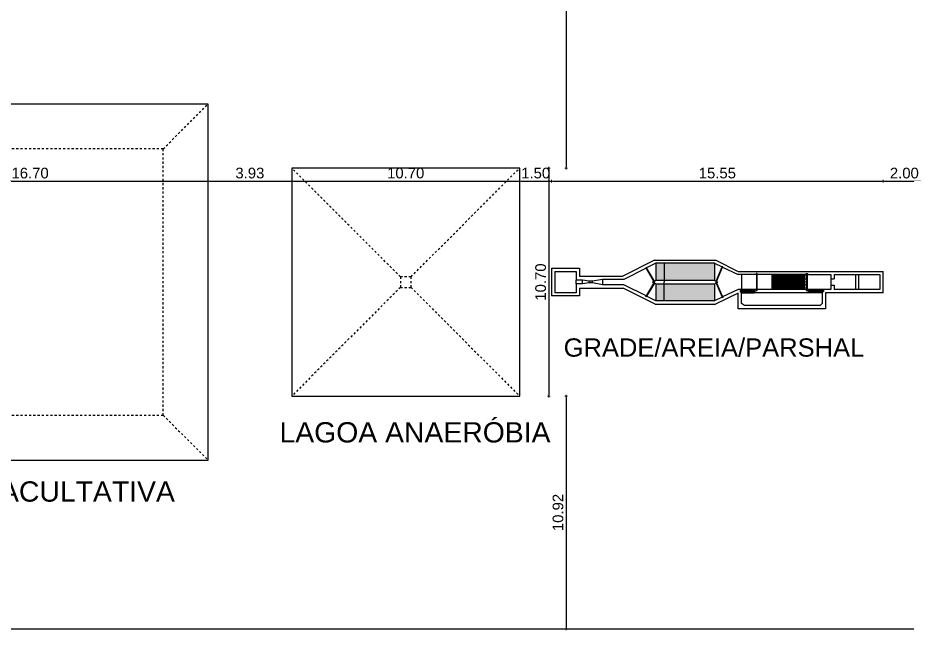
# Model space of a CAD drawing. Header units: millimetres. Extents: x 2767 to 2978, y 1319 to 1481.
# Drawn here: x 2911.36 to 2953.11, y 1361.84 to 1390.58 of the extents above; entities that cross this region are included whole.
import ezdxf

# ---------------------------------------------------------------- set-up
doc = ezdxf.new("R2010")
doc.units = ezdxf.units.MM
doc.header["$LTSCALE"] = 0.03
doc.linetypes.add('Dashed', pattern=[0.75, 0.5, -0.25])
doc.layers.add('A-COTAS', color=12, linetype='Continuous', lineweight=9)
doc.layers.add('A-PAREDE', color=5, linetype='Continuous', lineweight=30)
for name, color, linetype in [('A_PROJEÇÃO', 7, 'Dashed'), ('G_HACHURA', 9, 'Continuous'), ('IND_DIAMETRO', 7, 'Continuous'), ('LISTAGEM_TEXTO', 7, 'Continuous'), ('P1', 8, 'Continuous'), ('P2', 7, 'Continuous')]:
    doc.layers.add(name, color=color, linetype=linetype)
doc.styles.add('Arial', font='arial.ttf')
doc.styles.add('Century Gothic', font='arial.ttf')
doc.dimstyles.new('COTA_250', dxfattribs={"dimscale": 250, "dimtxt": 0.002, "dimasz": 0.00025, "dimexe": 0.00075, "dimexo": 0.00075, "dimgap": 0.0005, "dimtad": 1, "dimzin": 4, "dimdsep": 46, "dimtxsty": 'Century Gothic', "dimblk": 'PU-Tick', "dimcen": 0.001, "dimdle": 0.00075, "dimse1": 1, "dimse2": 1, "dimclrd": 256, "dimclre": 256, "dimclrt": 256, "dimadec": 0, "dimazin": 0, "dimtfac": 1, "dimtix": 1, "dimtmove": 0, "dimatfit": 3, "dimldrblk": 'DOT', "dimfxl": 1, "dimarcsym": 0})

# ---------------------------------------------------------------- blocks, each defined once
blk = doc.blocks.new('PU-Tick')
for p, q in [((1, 0), (-1, 0)), ((-9e-16, -1), (9e-16, 1))]:
    blk.add_line(p, q)
at = {"color": 0, "linetype": 'ByBlock', "const_width": 0.15}
blk.add_lwpolyline([(-0.5, -0.5), (0.5, 0.5)], dxfattribs=at)
blk = doc.blocks.new('*D317')
at = {"layer": 'A-COTAS', "lineweight": -2, "transparency": 16777216}
blk.add_line((6.019919575192034, -18.99699189229568), (22.59491957467981, -18.99699189229568), dxfattribs=at)
at = {"layer": 'Defpoints', "color": 0, "transparency": 16777216}
for p in [(22.65741957467981, -18.99699189229568), (5.957419575192034, -22.09346387623509), (22.65741957467981, -22.0934638929989)]:
    blk.add_point(p, dxfattribs=at)
at = {"layer": 'A-COTAS', "lineweight": -2, "transparency": 16777216, "xscale": 0.0625, "yscale": 0.0625, "zscale": 0.0625, "rotation": 180}
blk.add_blockref('PU-Tick', (5.957419575192034, -18.99699189229568), dxfattribs=at)
at = {"layer": 'A-COTAS', "lineweight": -2, "transparency": 16777216, "xscale": 0.0625, "yscale": 0.0625, "zscale": 0.0625}
blk.add_blockref('PU-Tick', (22.65741957467981, -18.99699189229568), dxfattribs=at)
at = {"layer": 'A-COTAS', "transparency": 16777216, "insert": (14.30741957493592, -18.61670539843483), "char_height": 0.5, "attachment_point": 5, "style": 'Century Gothic'}
blk.add_mtext('16.70', dxfattribs=at)
blk = doc.blocks.new('_Dot')
at = {"layer": 'G_HACHURA', "color": 0, "lineweight": -2}
blk.add_line((-0.5, 0), (-1, 0), dxfattribs=at)
at = {"layer": 'G_HACHURA', "color": 0, "const_width": 0.5}
blk.add_lwpolyline([(-0.25, 0, 1), (0.25, 0, 1)], format="xyb", close=True, dxfattribs=at)
blk = doc.blocks.new('*D318')
at = {"layer": 'A-COTAS', "lineweight": -2, "transparency": 16777216}
blk.add_line((22.71991957467981, -18.99699189229568), (26.52429635974113, -18.99699189229568), dxfattribs=at)
at = {"layer": 'Defpoints', "color": 0, "transparency": 16777216}
for p in [(26.58679635974113, -18.99699189229568), (22.65741957467981, -22.0934638929989), (26.58679635974113, -25.09346389858683)]:
    blk.add_point(p, dxfattribs=at)
at = {"layer": 'A-COTAS', "lineweight": -2, "transparency": 16777216, "xscale": 0.0625, "yscale": 0.0625, "zscale": 0.0625, "rotation": 180}
blk.add_blockref('PU-Tick', (22.65741957467981, -18.99699189229568), dxfattribs=at)
at = {"layer": 'A-COTAS', "lineweight": -2, "transparency": 16777216, "xscale": 0.0625, "yscale": 0.0625, "zscale": 0.0625}
blk.add_blockref('PU-Tick', (26.58679635974113, -18.99699189229568), dxfattribs=at)
at = {"layer": 'A-COTAS', "transparency": 16777216, "insert": (24.62210796721047, -18.61653486637481), "char_height": 0.5, "attachment_point": 5, "style": 'Century Gothic'}
blk.add_mtext('3.93', dxfattribs=at)
blk = doc.blocks.new('*D319')
at = {"layer": 'A-COTAS', "lineweight": -2, "transparency": 16777216}
blk.add_line((26.64929635974113, -18.99699189229568), (37.2242963607423, -18.99699189229568), dxfattribs=at)
at = {"layer": 'Defpoints', "color": 0, "transparency": 16777216}
for p in [(37.2867963607423, -18.99699189229568), (26.58679635974113, -25.09346389858683), (37.2867963607423, -25.0934639097627)]:
    blk.add_point(p, dxfattribs=at)
at = {"layer": 'A-COTAS', "lineweight": -2, "transparency": 16777216, "xscale": 0.0625, "yscale": 0.0625, "zscale": 0.0625, "rotation": 180}
blk.add_blockref('PU-Tick', (26.58679635974113, -18.99699189229568), dxfattribs=at)
at = {"layer": 'A-COTAS', "lineweight": -2, "transparency": 16777216, "xscale": 0.0625, "yscale": 0.0625, "zscale": 0.0625}
blk.add_blockref('PU-Tick', (37.2867963607423, -18.99699189229568), dxfattribs=at)
at = {"layer": 'A-COTAS', "transparency": 16777216, "insert": (31.93679636024171, -18.61670539843483), "char_height": 0.5, "attachment_point": 5, "style": 'Century Gothic'}
blk.add_mtext('10.70', dxfattribs=at)
blk = doc.blocks.new('*D320')
at = {"layer": 'A-COTAS', "lineweight": -2, "transparency": 16777216}
blk.add_line((37.3492963607423, -18.99699189229568), (38.72429636190645, -18.99699189229568), dxfattribs=at)
at = {"layer": 'Defpoints', "color": 0, "transparency": 16777216}
for p in [(38.78679636190645, -18.99699189229568), (37.2867963607423, -25.0934639097627), (38.78679636190645, -29.79346407479306)]:
    blk.add_point(p, dxfattribs=at)
at = {"layer": 'A-COTAS', "lineweight": -2, "transparency": 16777216, "xscale": 0.0625, "yscale": 0.0625, "zscale": 0.0625, "rotation": 180}
blk.add_blockref('PU-Tick', (37.2867963607423, -18.99699189229568), dxfattribs=at)
at = {"layer": 'A-COTAS', "lineweight": -2, "transparency": 16777216, "xscale": 0.0625, "yscale": 0.0625, "zscale": 0.0625}
blk.add_blockref('PU-Tick', (38.78679636190645, -18.99699189229568), dxfattribs=at)
at = {"layer": 'A-COTAS', "transparency": 16777216, "insert": (38.03679636132438, -18.61670539843483), "char_height": 0.5, "attachment_point": 5, "style": 'Century Gothic'}
blk.add_mtext('1.50', dxfattribs=at)
blk = doc.blocks.new('*D321')
at = {"layer": 'A-COTAS', "lineweight": -2, "transparency": 16777216}
blk.add_line((38.84929636190645, -18.99699189229568), (54.27660095016472, -18.99699189229568), dxfattribs=at)
at = {"layer": 'Defpoints', "color": 0, "transparency": 16777216}
for p in [(54.33910095016472, -18.99699189229568), (38.78679636190645, -29.79346407479306), (54.33910095016472, -29.94346393732985)]:
    blk.add_point(p, dxfattribs=at)
at = {"layer": 'A-COTAS', "lineweight": -2, "transparency": 16777216, "xscale": 0.0625, "yscale": 0.0625, "zscale": 0.0625, "rotation": 180}
blk.add_blockref('PU-Tick', (38.78679636190645, -18.99699189229568), dxfattribs=at)
at = {"layer": 'A-COTAS', "lineweight": -2, "transparency": 16777216, "xscale": 0.0625, "yscale": 0.0625, "zscale": 0.0625}
blk.add_blockref('PU-Tick', (54.33910095016472, -18.99699189229568), dxfattribs=at)
at = {"layer": 'A-COTAS', "transparency": 16777216, "insert": (46.56294865603559, -18.61670539843483), "char_height": 0.5, "attachment_point": 5, "style": 'Century Gothic'}
blk.add_mtext('15.55', dxfattribs=at)
blk = doc.blocks.new('*D322')
at = {"layer": 'A-COTAS', "lineweight": -2, "transparency": 16777216}
blk.add_line((54.40160095016472, -18.99699189229568), (56.27660094550811, -18.99699189229568), dxfattribs=at)
at = {"layer": 'Defpoints', "color": 0, "transparency": 16777216}
for p in [(56.33910094550811, -18.99699189229568), (54.33910095016472, -29.94346393732985), (56.33910094550811, -29.81846393174192)]:
    blk.add_point(p, dxfattribs=at)
at = {"layer": 'A-COTAS', "lineweight": -2, "transparency": 16777216, "xscale": 0.0625, "yscale": 0.0625, "zscale": 0.0625, "rotation": 180}
blk.add_blockref('PU-Tick', (54.33910095016472, -18.99699189229568), dxfattribs=at)
at = {"layer": 'A-COTAS', "lineweight": -2, "transparency": 16777216, "xscale": 0.0625, "yscale": 0.0625, "zscale": 0.0625}
blk.add_blockref('PU-Tick', (56.33910094550811, -18.99699189229568), dxfattribs=at)
at = {"layer": 'A-COTAS', "transparency": 16777216, "insert": (55.33910094783641, -18.61670539843483), "char_height": 0.5, "attachment_point": 5, "style": 'Century Gothic'}
blk.add_mtext('2.00', dxfattribs=at)
blk = doc.blocks.new('*D330')
at = {"layer": 'A-COTAS', "lineweight": -2, "transparency": 16777216}
blk.add_line((39.46613732493552, -1.755962480741347), (39.46613732493553, -18.31591829929494), dxfattribs=at)
at = {"layer": 'Defpoints', "color": 0, "transparency": 16777216}
for p in [(39.39272092189641, -1.693462480741347), (37.28679645133526, -18.37841829929494), (39.46613732493553, -18.37841829929494)]:
    blk.add_point(p, dxfattribs=at)
at = {"layer": 'A-COTAS', "lineweight": -2, "transparency": 16777216, "xscale": 0.0625, "yscale": 0.0625, "zscale": 0.0625}
for p, rotation in [((39.46613732493552, -1.693462480741347), 90), ((39.46613732493553, -18.37841829929494), 270)]:
    blk.add_blockref('PU-Tick', p, dxfattribs=dict(at, rotation=rotation))
at = {"layer": 'A-COTAS', "transparency": 16777216, "insert": (39.08585083107467, -10.03594039001815), "char_height": 0.5, "attachment_point": 5, "rotation": 90, "style": 'Century Gothic'}
blk.add_mtext('16.68', dxfattribs=at)
blk = doc.blocks.new('fr')
at = {"layer": 'LISTAGEM_TEXTO', "true_color": 0xa3a3a3}
h = blk.add_hatch(dxfattribs=at)
h.set_pattern_fill('AR-SAND', color=253, scale=0.04, angle=34.55524975493659, style=0)
h.set_pattern_definition([(72.0552497549366, (610122.291289879, 9200531.644128889), (-0.04579103117846712, 0.06204651693377036), [0, -0.0608, 0, -0.068, 0, -0.065]), (42.05524975493658, (610122.291289879, 9200531.644128889), (-0.005726844133067704, 0.1331232213262417), [0, -0.0328, 0, -0.05480000000000001, 0, -0.021]), (2.055249754936557, (610122.2507697614, 9200531.616222616), (0.102461358784448, 0.07084016129318613), [0, -0.02, 0, -0.07200000000000001, 0, -0.094]), (352.0552497549366, (610122.2507697614, 9200531.616222616), (0.07911865819357869, 0.09711650952154152), [0, -0.009999999999999998, 0, -0.04719999999999999, 0, -0.054])])
h.paths.add_polyline_path([(611762.2567376662, 9202072.552651599), (611763.8473545304, 9202073.648112107), (611764.302569503, 9202072.981286576), (611762.711952636, 9202071.885826074)])
h.paths.add_polyline_path([(611764.0165951401, 9202073.764668398), (611764.1704987315, 9202073.87066206), (611764.6282713832, 9202073.205598006), (611764.4745428413, 9202073.099724904)])
h.paths.add_polyline_path([(611763.8473545304, 9202073.648112107), (611764.0165951401, 9202073.764668398), (611764.4745428413, 9202073.099724904), (611764.302569503, 9202072.981286576)])
h.paths.add_polyline_path([(611761.904410515, 9202072.3100033), (611762.2567376662, 9202072.552651599), (611762.711952636, 9202071.885826074), (611762.3623582134, 9202071.645059807)])
h.paths.add_polyline_path([(611762.5466984343, 9202071.377396427), (611762.8951928364, 9202071.617405105), (611763.2520164559, 9202071.094708987), (611762.905666166, 9202070.85617259)])
h.paths.add_polyline_path([(611762.4474383146, 9202071.521522865), (611762.796525035, 9202071.761939473), (611762.8951928364, 9202071.617405105), (611762.5466984343, 9202071.377396427)])
h.paths.add_polyline_path([(611762.8951928364, 9202071.617405105), (611764.4858097015, 9202072.71286561), (611764.8426239984, 9202072.190183148), (611763.2520164559, 9202071.094708987)])
h.paths.add_polyline_path([(611762.796525035, 9202071.761939473), (611764.387141902, 9202072.857399974), (611764.4858097015, 9202072.71286561), (611762.8951928364, 9202071.617405105)])
h.paths.add_polyline_path([(611764.4858097015, 9202072.71286561), (611764.6588830603, 9202072.832061522), (611765.0178383375, 9202072.310855769), (611764.8426239984, 9202072.190183148)])
h.paths.add_polyline_path([(611764.387141902, 9202072.857399974), (611764.5596229425, 9202072.976187957), (611764.6588830603, 9202072.832061522), (611764.4858097015, 9202072.71286561)])
h.paths.add_polyline_path([(611764.6588830603, 9202072.832061522), (611764.8122548582, 9202072.937688936), (611765.1699822899, 9202072.415639484), (611765.0178383375, 9202072.310855769)])
h.paths.add_polyline_path([(611764.5596229425, 9202072.976187957), (611764.713334024, 9202073.082049035), (611764.8122548582, 9202072.937688936), (611764.6588830603, 9202072.832061522)])
at = {"layer": 'LISTAGEM_TEXTO'}
for p, q in [((611767.2596106762, 9202075.715977503), (611768.3302641893, 9202076.453338373)), ((611769.0676250597, 9202075.38268486), (611768.3302641893, 9202076.453338373)), ((611767.4682277208, 9202075.677520659), (611768.291807347, 9202076.24472133)), ((611768.8590080161, 9202075.421141706), (611768.2918073488, 9202076.244721327)), ((611767.4697585199, 9202075.41084126), (611767.2596106762, 9202075.715977503)), ((611767.7013471937, 9202075.339029435), (611767.4682277208, 9202075.677520659)), ((611767.4697585199, 9202075.41084126), (611765.7716797926, 9202074.241371585)), ((611767.2303561615, 9202074.952732326), (611767.4526207121, 9202075.167731091)), ((611767.4526207121, 9202075.167731091), (611767.7013471937, 9202075.339029435)), ((611768.0354283908, 9202074.853941035), (611767.8023089133, 9202075.192432264)), ((611769.0676250597, 9202075.38268486), (611767.9969715476, 9202074.645323988)), ((611768.8590080161, 9202075.421141706), (611768.0354283908, 9202074.853941035)), ((611765.8324436191, 9202074.09830736), (611766.6560240071, 9202074.665506933)), ((611767.7868236955, 9202074.950460248), (611766.1128198691, 9202073.797571)), ((611766.6560240071, 9202074.665506933), (611767.1051720567, 9202074.866517827)), ((611766.8003303567, 9202074.455973031), (611766.6560240071, 9202074.665506933)), ((611767.1051720567, 9202074.866517827), (611767.2303561615, 9202074.952732326)), ((611767.9969715476, 9202074.645323988), (611767.7868236955, 9202074.950460248)), ((611764.1137880646, 9202074.013737079), (611765.7716797926, 9202074.241371585)), ((611764.1137880683, 9202074.013737071), (611761.7824204611, 9202072.408120293)), ((611761.904410515, 9202072.3100033), (611764.1687414814, 9202073.869448643)), ((611764.1684731841, 9202073.869838215), (611764.6532100448, 9202073.936394334)), ((611764.6266876915, 9202073.204507314), (611764.1687399894, 9202073.869450811)), ((611764.6508846758, 9202073.968715798), (611764.6532100402, 9202073.93639433)), ((611764.6806460228, 9202073.97294645), (611764.6829791199, 9202073.940481741)), ((611764.6829791199, 9202073.940481741), (611765.8324436191, 9202074.09830736)), ((611765.3102412783, 9202072.330075761), (611766.1128198691, 9202073.797571)), ((611765.4194381367, 9202072.871137729), (611765.976750725, 9202073.888772357)), ((611765.1699822899, 9202072.415639484), (611764.7117677927, 9202073.08097037)), ((611765.1699822899, 9202072.415639484), (611765.4050047332, 9202072.844782807)), ((611765.4343725517, 9202072.83108553), (611765.407118747, 9202072.843796823)), ((611765.4489370268, 9202072.85738215), (611765.4204475228, 9202072.870667044)), ((611762.905666166, 9202070.85617259), (611765.1699822899, 9202072.415639484)), ((611765.3102412783, 9202072.330075761), (611762.9375633188, 9202070.696008462)), ((611757.4050476709, 9202069.657650247), (611760.7817241373, 9202071.983172994)), ((611761.6956486916, 9202071.94269357), (611761.6732575223, 9202071.95698724)), ((611761.709566975, 9202071.969309568), (611761.6871764669, 9202071.983602079)), ((611758.4481328949, 9202069.465366028), (611760.5894399201, 9202070.940087773)), ((611761.1686677961, 9202071.15687123), (611761.2977004005, 9202071.2457362)), ((611761.5657082573, 9202070.580365505), (611761.1686677961, 9202071.15687123)), ((611762.905666166, 9202070.85617259), (611762.5147343995, 9202070.795817688)), ((611761.7798033981, 9202070.545681456), (611756.1739838561, 9202066.684944091)), ((611758.6567499395, 9202069.426909184), (611760.5509830769, 9202070.731470726)), ((611760.5921620596, 9202070.759830758), (611760.6745200213, 9202070.816550829)), ((611760.989202519, 9202070.183325035), (611761.6947233062, 9202070.669218387)), ((611762.4851413872, 9202070.791248903), (611761.6947233062, 9202070.669218387)), ((611762.9375633188, 9202070.696008462), (611761.7798033981, 9202070.545681456)), ((611762.4851413872, 9202070.791248903), (611762.491097372, 9202070.761813004)), ((611762.5206888914, 9202070.766381558), (611762.491097372, 9202070.761813004)), ((611762.5147343995, 9202070.795817688), (611762.5206888914, 9202070.766381558)), ((611759.053790398, 9202068.850403462), (611760.9480235372, 9202070.154965004)), ((611755.6067831945, 9202067.508523706), (611757.8304481767, 9202069.039965525)), ((611757.8230735017, 9202068.609912492), (611757.7096333671, 9202068.77462842)), ((611759.0409714514, 9202068.780864445), (611759.0126114162, 9202068.82204343)), ((611759.0821504323, 9202068.80922448), (611759.0409714514, 9202068.780864445)), ((611759.053790398, 9202068.850403462), (611759.0821504323, 9202068.80922448)), ((611758.1066738283, 9202068.198122691), (611757.9932336947, 9202068.362838617))]:
    blk.add_line(p, q, dxfattribs=at)
at = {"layer": 'LISTAGEM_TEXTO', "color": 253, "true_color": 0xa3a3a3}
for p, q in [((611758.7157676397, 9202069.429367255), (611760.0141159417, 9202070.32354191)), ((611758.7253056774, 9202069.415517954), (611760.0236539794, 9202070.309692608)), ((611758.7544403737, 9202069.373214157), (611760.0527886758, 9202070.267388811)), ((611758.7639784114, 9202069.359364856), (611760.0623267144, 9202070.253539506)), ((611758.7931131087, 9202069.317061057), (611760.0914614098, 9202070.211235711)), ((611758.8026511455, 9202069.303211756), (611760.1009994475, 9202070.19738641)), ((611758.8317858437, 9202069.260907955), (611760.1301341448, 9202070.15508261)), ((611758.8413238814, 9202069.247058654), (611760.1396721825, 9202070.141233308)), ((611758.8704585778, 9202069.204754855), (611760.1688068798, 9202070.09892951)), ((611758.8799966155, 9202069.190905552), (611760.1783449175, 9202070.085080206)), ((611758.9140725648, 9202069.14142702), (611760.2124208668, 9202070.035601672)), ((611758.9236106025, 9202069.127577718), (611760.2219589045, 9202070.02175237)), ((611759.8800961105, 9202070.231242225), (611759.8622573894, 9202070.257144183)), ((611759.8923042547, 9202070.239649996), (611759.8744655335, 9202070.265551953)), ((611759.9046766441, 9202070.248170882), (611759.8868379211, 9202070.27407284)), ((611759.9187688436, 9202070.175089128), (611759.8896341473, 9202070.217392925)), ((611759.9309769878, 9202070.183496896), (611759.9018422915, 9202070.225800693)), ((611759.9235300878, 9202070.261155281), (611759.9056913666, 9202070.28705724)), ((611759.9433493782, 9202070.192017782), (611759.9142146818, 9202070.23432158)), ((611759.9428705508, 9202070.27447509), (611759.9250318296, 9202070.300377049)), ((611759.9574415786, 9202070.118936025), (611759.9283068813, 9202070.161239825)), ((611759.9622028228, 9202070.20500218), (611759.9330681255, 9202070.247305978)), ((611759.9696497219, 9202070.127343796), (611759.9405150255, 9202070.169647595)), ((611759.9815432848, 9202070.21832199), (611759.9524085894, 9202070.260625787)), ((611759.9820221141, 9202070.13586468), (611759.952887415, 9202070.178168483)), ((611759.9961143127, 9202070.062782926), (611759.9669796173, 9202070.105086721)), ((611760.0008755559, 9202070.148849081), (611759.9717408624, 9202070.191152874)), ((611759.9945634101, 9202070.310076049), (611759.9767246861, 9202070.335978009)), ((611760.0083224569, 9202070.071190696), (611759.9791877596, 9202070.113494495)), ((611760.0202160198, 9202070.16216889), (611759.9910813235, 9202070.204472689)), ((611760.0206948472, 9202070.079711583), (611759.9915601518, 9202070.12201538)), ((611760.033236145, 9202070.253922947), (611760.0041014468, 9202070.296226747)), ((611760.0347870458, 9202070.006629828), (611760.0056523504, 9202070.048933625)), ((611760.03954829, 9202070.092695981), (611760.0104135936, 9202070.134999778)), ((611760.0236539794, 9202070.309692608), (611760.0141159417, 9202070.32354191)), ((611760.0469951918, 9202070.015037594), (611760.0178604946, 9202070.057341393)), ((611760.0588887539, 9202070.10601579), (611760.0297540575, 9202070.148319587)), ((611760.0593675803, 9202070.023558484), (611760.0302328859, 9202070.06586228)), ((611760.0719088782, 9202070.19776985), (611760.0427741827, 9202070.240073645)), ((611760.078221025, 9202070.036542881), (611760.0490863277, 9202070.078846678)), ((611760.0623267144, 9202070.253539506), (611760.0527886758, 9202070.267388811)), ((611760.0906091789, 9202069.951709758), (611760.0565332295, 9202070.001188293)), ((611760.0975614879, 9202070.04986269), (611760.0684267916, 9202070.092166489)), ((611760.1029815692, 9202069.960230645), (611760.068905618, 9202070.009709183)), ((611760.1105816122, 9202070.14161675), (611760.0814469159, 9202070.183920547)), ((611760.1218350148, 9202069.97321504), (611760.0877590626, 9202070.022693578)), ((611760.1009994475, 9202070.19738641), (611760.0914614098, 9202070.211235711)), ((611760.1411754778, 9202069.98653485), (611760.1070995256, 9202070.036013387)), ((611760.1492543481, 9202070.085463647), (611760.1201196499, 9202070.127767447)), ((611760.1396721825, 9202070.141233308), (611760.1301341448, 9202070.15508261)), ((611760.1928683352, 9202070.02213581), (611760.1587923868, 9202070.071614344)), ((611760.1783449175, 9202070.085080206), (611760.1688068798, 9202070.09892951)), ((611760.2315410702, 9202069.96598271), (611760.2024063729, 9202070.00828651)), ((611760.2219589045, 9202070.02175237), (611760.2124208668, 9202070.035601672)), ((611758.9527452989, 9202069.085273918), (611760.2510936018, 9202069.979448572)), ((611758.9622833366, 9202069.071424617), (611760.2606316386, 9202069.96559927)), ((611758.9914180348, 9202069.029120816), (611760.2897663359, 9202069.923295472)), ((611759.0009560715, 9202069.015271515), (611760.2993043736, 9202069.909446169)), ((611759.0300907688, 9202068.972967718), (611760.3284390699, 9202069.867142372)), ((611759.0396288065, 9202068.959118415), (611760.3379771076, 9202069.853293069)), ((611759.0687635029, 9202068.916814618), (611760.367111803, 9202069.810989274)), ((611759.0783015406, 9202068.902965315), (611760.3766498407, 9202069.797139972)), ((611760.0784010366, 9202069.943301987), (611760.0443250835, 9202069.992780525)), ((611760.1170737687, 9202069.887148889), (611760.0879390743, 9202069.929452684)), ((611760.1292819129, 9202069.895556659), (611760.1001472166, 9202069.937860455)), ((611760.1416543033, 9202069.904077545), (611760.112519607, 9202069.946381342)), ((611760.1557465047, 9202069.830995787), (611760.1266118065, 9202069.873299588)), ((611760.1605077479, 9202069.917061942), (611760.1313730506, 9202069.95936574)), ((611760.1679546479, 9202069.839403559), (611760.1388199506, 9202069.881707355)), ((611760.1798482109, 9202069.930381753), (611760.1507135155, 9202069.97268555)), ((611760.1803270383, 9202069.847924445), (611760.151192341, 9202069.890228242)), ((611760.1944192369, 9202069.77484269), (611760.1652845433, 9202069.817146484)), ((611760.199180481, 9202069.860908844), (611760.1700457856, 9202069.903212639)), ((611760.2066273829, 9202069.783250457), (611760.1774926856, 9202069.825554255)), ((611760.2185209431, 9202069.874228654), (611760.1893862486, 9202069.91653245)), ((611760.2189997723, 9202069.791771345), (611760.189865076, 9202069.834075142)), ((611760.2330919718, 9202069.718689589), (611760.2039572755, 9202069.760993386)), ((611760.2378532151, 9202069.804755744), (611760.2087185197, 9202069.84705954)), ((611760.245300117, 9202069.727097357), (611760.2161654197, 9202069.769401155)), ((611760.257193679, 9202069.818075553), (611760.2280589808, 9202069.860379353)), ((611760.2576725055, 9202069.735618245), (611760.22853781, 9202069.777922042)), ((611760.2702138033, 9202069.909829611), (611760.2410791079, 9202069.952133406)), ((611760.2592978505, 9202069.680638457), (611760.2426300086, 9202069.704840288)), ((611760.276525951, 9202069.74860264), (611760.2473912528, 9202069.79090644)), ((611760.2606316386, 9202069.96559927), (611760.2510936018, 9202069.979448572)), ((611760.2715059929, 9202069.68904623), (611760.2548381547, 9202069.713248055)), ((611760.295866414, 9202069.76192245), (611760.2667317167, 9202069.80422625)), ((611760.2838783832, 9202069.697567116), (611760.2672105441, 9202069.721768942)), ((611760.3088865392, 9202069.85367651), (611760.279751841, 9202069.89598031)), ((611760.3027318269, 9202069.710551513), (611760.2860639887, 9202069.734753339)), ((611760.2993043736, 9202069.909446169), (611760.2897663359, 9202069.923295472)), ((611760.3220722899, 9202069.723871324), (611760.3054044517, 9202069.74807315)), ((611760.3475592732, 9202069.79752341), (611760.318424576, 9202069.839827208)), ((611760.3379771076, 9202069.853293069), (611760.3284390699, 9202069.867142372)), ((611760.3737651501, 9202069.75947228), (611760.357097311, 9202069.783674106)), ((611760.3766498407, 9202069.797139972), (611760.367111803, 9202069.810989274)), ((611758.7253056774, 9202069.415517954), (611758.7157676397, 9202069.429367255)), ((611758.7639784114, 9202069.359364856), (611758.7544403737, 9202069.373214157)), ((611758.8026511455, 9202069.303211756), (611758.7931131087, 9202069.317061057)), ((611758.8413238814, 9202069.247058654), (611758.8317858437, 9202069.260907955)), ((611758.8799966155, 9202069.190905552), (611758.8704585778, 9202069.204754855)), ((611758.9236106025, 9202069.127577718), (611758.9140725648, 9202069.14142702)), ((611758.9622833366, 9202069.071424617), (611758.9527452989, 9202069.085273918)), ((611759.0009560715, 9202069.015271515), (611758.9914180348, 9202069.029120816)), ((611759.0396288065, 9202068.959118415), (611759.0300907688, 9202068.972967718)), ((611759.0783015406, 9202068.902965315), (611759.0687635029, 9202068.916814618))]:
    blk.add_line(p, q, dxfattribs=at)
at = {"layer": 'LISTAGEM_TEXTO'}
for points in [[(611765.976750725, 9202073.888772357), (611766.8003303567, 9202074.455973031), (611767.1482793102, 9202074.803925771), (611767.2734634131, 9202074.890140273), (611767.5535824317, 9202075.021133918), (611767.8023089133, 9202075.192432264)], [(611767.4526207121, 9202075.167731091), (611767.5535824317, 9202075.021133918)], [(611767.7013471937, 9202075.339029435), (611767.8023089133, 9202075.192432264)], [(611767.1051720567, 9202074.866517827), (611767.1482793083, 9202074.803925775)], [(611767.2303561615, 9202074.952732326), (611767.2734634131, 9202074.890140273)], [(611764.6806460228, 9202073.97294645), (611764.6508846758, 9202073.968715798)], [(611764.7046904955, 9202073.220840257), (611764.6532100402, 9202073.93639433)], [(611764.7343945075, 9202073.225044165), (611764.6829791199, 9202073.940481741)], [(611763.8473545304, 9202073.648112107), (611764.8426353522, 9202072.190166514)], [(611764.6266876915, 9202073.204507314), (611764.7046904992, 9202073.22084025), (611764.7088606097, 9202073.191131495), (611764.7385693658, 9202073.195301604), (611764.7343945112, 9202073.225044157)], [(611764.7117677927, 9202073.08097037), (611764.7548403582, 9202073.14802228), (611764.7285712864, 9202073.162511446), (611764.743060451, 9202073.188780515), (611764.769359407, 9202073.174274867)], [(611764.7338264342, 9202073.224964406), (611764.8025833834, 9202073.234581113)], [(611764.7548403628, 9202073.148022272), (611765.407118747, 9202072.843796823)], [(611764.7690823469, 9202073.173772555), (611764.8025833871, 9202073.234581105)], [(611764.7693594117, 9202073.174274862), (611765.4204475228, 9202072.870667044)], [(611765.4489370268, 9202072.85738215), (611765.4343725517, 9202072.83108553)], [(611761.1979899993, 9202071.378751842), (611761.7768476233, 9202072.404282268)], [(611761.709566975, 9202071.969309568), (611761.904410515, 9202072.3100033)], [(611757.9823451508, 9202069.083866648), (611757.6703847842, 9202069.53683544), (611757.6960226772, 9202069.675913472), (611760.6197303506, 9202071.68947585), (611760.799987359, 9202071.69219799), (611761.1119477293, 9202071.239229193)], [(611760.7817241373, 9202071.983172994), (611761.1979899993, 9202071.378751842)], [(611761.2977004005, 9202071.2457362), (611761.6956486916, 9202071.94269357)], [(611761.6732575223, 9202071.95698724), (611761.6871764669, 9202071.983602079)], [(611762.3063494908, 9202071.552845478), (611761.6956486916, 9202071.94269357)], [(611762.3208685396, 9202071.579098066), (611761.709566975, 9202071.969309568)], [(611761.0835876958, 9202071.280408174), (611760.5894399201, 9202070.940087773)], [(611761.1403077627, 9202071.198050212), (611761.1814867435, 9202071.226410247), (611761.1531267101, 9202071.267589226), (611761.1119477293, 9202071.239229193)], [(611762.3066265592, 9202071.553347778), (611762.2731255144, 9202071.492539233)], [(611762.3418824719, 9202071.502155926), (611762.2731255181, 9202071.492539227)], [(611762.3623582134, 9202071.645059807), (611762.3208685396, 9202071.579098066), (611762.3471376104, 9202071.564608902), (611762.3326484459, 9202071.538339831), (611762.3063494908, 9202071.552845478)], [(611762.4474383146, 9202071.521522865), (611762.3710183986, 9202071.506280094), (611762.3668482872, 9202071.535988852), (611762.337139531, 9202071.53181874), (611762.3413143866, 9202071.502076186)], [(611762.3413143912, 9202071.50207618), (611762.4851413872, 9202070.791248903)], [(611762.3710184032, 9202071.506280089), (611762.5147343995, 9202070.795817688)], [(611760.6177999545, 9202070.89890879), (611760.5766209727, 9202070.870548757), (611760.6049810052, 9202070.829369778), (611760.6461599888, 9202070.85772981)], [(611760.5894399201, 9202070.940087773), (611760.6177999545, 9202070.89890879)], [(611760.6461599888, 9202070.85772981), (611760.6745200213, 9202070.816550829)], [(611760.6745200213, 9202070.816550829), (611761.1686677961, 9202071.15687123)], [(611761.1686677961, 9202071.15687123), (611761.1403077627, 9202071.198050212)], [(611760.5921620596, 9202070.759830758), (611760.5638020243, 9202070.801009744), (611760.5226230435, 9202070.77264971), (611760.5509830769, 9202070.731470726)], [(611760.9480235372, 9202070.154965004), (611760.9763835706, 9202070.113786023), (611761.0175625533, 9202070.142146055), (611760.989202519, 9202070.183325035)], [(611757.8304481748, 9202069.039965527), (611757.4050476709, 9202069.657650247)], [(611757.9539851192, 9202069.125045627), (611758.4481328949, 9202069.465366028)], [(611758.5332129942, 9202069.341829086), (611758.0390652185, 9202069.001508685)], [(611758.0390652185, 9202069.001508685), (611758.5332129942, 9202069.341829086)], [(611758.4481328949, 9202069.465366028), (611758.4764929265, 9202069.42418705)], [(611758.4764929265, 9202069.42418705), (611758.5176719083, 9202069.452547083), (611758.5460319435, 9202069.4113681), (611758.5048529599, 9202069.38300807)], [(611758.5048529599, 9202069.38300807), (611758.5332129942, 9202069.341829086)], [(611758.5332129942, 9202069.341829086), (611758.6155709568, 9202069.398549153)], [(611758.6567499395, 9202069.426909184), (611758.6283899043, 9202069.468088169), (611758.5872109234, 9202069.439728133), (611758.6155709568, 9202069.398549153)], [(611758.6155709568, 9202069.398549153), (611759.0126114162, 9202068.82204343)], [(611757.7096333746, 9202068.774628408), (611758.0390652241, 9202069.001508676)], [(611758.010705186, 9202069.042687664), (611757.9695262043, 9202069.01432763), (611757.9411661699, 9202069.055506613), (611757.9823451508, 9202069.083866648)], [(611758.0390652185, 9202069.001508685), (611758.010705186, 9202069.042687664)], [(611759.012611418, 9202068.822043426), (611758.106673833, 9202068.198122686)], [(611757.9831368886, 9202068.113042586), (611756.2124406984, 9202066.893561136), (611755.8154002372, 9202067.470066864), (611757.5860964311, 9202068.689548306)], [(611757.6995365582, 9202068.52483239), (611757.5860964302, 9202068.689548306)], [(611757.8230735017, 9202068.609912492), (611757.6995365582, 9202068.52483239)], [(611757.9932336947, 9202068.362838617), (611757.8230735026, 9202068.60991249)], [(611757.9932336947, 9202068.362838617), (611757.8696967512, 9202068.277758515)], [(611757.9831368867, 9202068.11304259), (611757.8696967512, 9202068.277758515)], [(611755.6067831945, 9202067.508523706), (611756.1739838609, 9202066.684944095)]]:
    blk.add_lwpolyline(points, dxfattribs=at)
at = {"layer": 'LISTAGEM_TEXTO', "flags": 128}
for points in [[(611764.6266876915, 9202073.204507314), (611762.3623582134, 9202071.645059807)], [(611762.4474383146, 9202071.521522865), (611764.7117677927, 9202073.08097037)]]:
    blk.add_lwpolyline(points, dxfattribs=at)
at = {"layer": 'LISTAGEM_TEXTO'}
for points in [[(611760.6075447956, 9202070.84327758), (611761.1675789412, 9202071.228974035), (611761.1505629206, 9202071.253681425), (611760.590528775, 9202070.86798497)], [(611761.0036547491, 9202070.144709846), (611760.5612382367, 9202070.78710194), (611760.5365308458, 9202070.77008592), (611760.978947361, 9202070.127693824)], [(611758.5321241394, 9202069.413931891), (611757.9720899947, 9202069.028235432), (611757.9550739732, 9202069.052942824), (611758.5151081197, 9202069.43863928)], [(611759.0682426291, 9202068.81178827), (611758.6258261167, 9202069.454180364), (611758.6011187276, 9202069.437164344), (611759.0435352391, 9202068.794772252)]]:
    blk.add_lwpolyline(points, close=True, dxfattribs=at)
at = {"layer": 'LISTAGEM_TEXTO', "color": 253, "true_color": 0xa3a3a3}
for points in [[(611759.5201171199, 9202070.021511607), (611759.537955841, 9202069.995609649)], [(611759.5287039028, 9202070.02742534), (611759.546542624, 9202070.001523381)], [(611759.6592592625, 9202070.117339034), (611759.6770979827, 9202070.091437075)], [(611759.6678460455, 9202070.123252764), (611759.6856847666, 9202070.097350808)], [(611759.6866360204, 9202070.077587774), (611759.7157707168, 9202070.035283977)], [(611759.6952228043, 9202070.083501507), (611759.7243574997, 9202070.04119771)], [(611759.7253087545, 9202070.021434676), (611759.7544434527, 9202069.979130875)], [(611759.7338955374, 9202070.027348408), (611759.7630302347, 9202069.98504461)], [(611759.7984014042, 9202070.21316646), (611759.8162401244, 9202070.187264506)], [(611759.8069881871, 9202070.219080195), (611759.8248269111, 9202070.193178233)], [(611759.8257781621, 9202070.173415203), (611759.8549128603, 9202070.131111402)], [(611759.8343649469, 9202070.179328933), (611759.8634996423, 9202070.137025137)], [(611759.864450898, 9202070.117262099), (611759.8935855944, 9202070.074958302)], [(611759.873037681, 9202070.123175833), (611759.9021723764, 9202070.080872037)], [(611759.9031236321, 9202070.061108999), (611759.9322583275, 9202070.018805204)], [(611759.9117104141, 9202070.067022733), (611759.9408451114, 9202070.024718937)], [(611759.9417963661, 9202070.0049559), (611759.9709310625, 9202069.962652102)], [(611759.9503831482, 9202070.010869633), (611759.9795178454, 9202069.968565837)], [(611759.9733791323, 9202070.333673917), (611759.9912178544, 9202070.307771958)], [(611759.9819659134, 9202070.33958765), (611759.9998046365, 9202070.31368569)], [(611760.0007558903, 9202070.293922659), (611760.0298905885, 9202070.251618858)], [(611760.0093426751, 9202070.299836386), (611760.0384773705, 9202070.257532591)], [(611760.0394286262, 9202070.237769555), (611760.0685633225, 9202070.195465758)], [(611760.0480154082, 9202070.24368329), (611760.0771501046, 9202070.201379491)], [(611760.0781013602, 9202070.181616455), (611760.1072360566, 9202070.139312658)], [(611760.0866881423, 9202070.18753019), (611760.1158228396, 9202070.14522639)], [(611760.1167740934, 9202070.125463357), (611760.1459087906, 9202070.083159558)], [(611760.1253608773, 9202070.131377088), (611760.1544955736, 9202070.08907329)], [(611760.1554468283, 9202070.069310255), (611760.1895227786, 9202070.01983172)], [(611760.1640336104, 9202070.07522399), (611760.1981095634, 9202070.025745451)], [(611760.1990608163, 9202070.005982418), (611760.2281955136, 9202069.96367862)], [(611760.2076476011, 9202070.011896148), (611760.2367822956, 9202069.969592351)], [(611758.9635485513, 9202069.6382019), (611758.9813872715, 9202069.612299945)], [(611758.9721353343, 9202069.644115632), (611758.9899740564, 9202069.618213672)], [(611758.9909253092, 9202069.598450642), (611759.0200600075, 9202069.556146841)], [(611758.9995120931, 9202069.604364373), (611759.0286467895, 9202069.562060576)], [(611759.102690693, 9202069.734029327), (611759.1205294142, 9202069.708127368)], [(611759.1112774769, 9202069.739943057), (611759.1291161962, 9202069.714041103)], [(611759.1300674519, 9202069.694278067), (611759.1592021482, 9202069.65197427)], [(611759.1386542339, 9202069.7001918), (611759.1677889302, 9202069.657888003)], [(611759.1687401868, 9202069.638124965), (611759.1978748832, 9202069.595821168)], [(611759.1773269679, 9202069.6440387), (611759.2064616671, 9202069.601734899)], [(611759.20741292, 9202069.581971869), (611759.2365476172, 9202069.539668068)], [(611759.2159997048, 9202069.587885596), (611759.2451344002, 9202069.5455818)], [(611759.2418328356, 9202069.829856753), (611759.2596715568, 9202069.803954795)], [(611759.2504196195, 9202069.835770484), (611759.2682583397, 9202069.809868528)], [(611759.2692095945, 9202069.790105494), (611759.2983442917, 9202069.747801695)], [(611759.2777963765, 9202069.796019226), (611759.3069310738, 9202069.75371543)], [(611759.3078823285, 9202069.733952396), (611759.3370170249, 9202069.691648597)], [(611759.3164691115, 9202069.739866126), (611759.3456038078, 9202069.69756233)], [(611759.3465550635, 9202069.677799292), (611759.3756897589, 9202069.635495497)], [(611759.3551418455, 9202069.683713026), (611759.3842765437, 9202069.641409226)], [(611759.3809749773, 9202069.92568418), (611759.3988136984, 9202069.899782222)], [(611759.3852277966, 9202069.621646196), (611759.4143624939, 9202069.579342395)], [(611759.3895617612, 9202069.93159791), (611759.4074004814, 9202069.905695954)], [(611759.3938145796, 9202069.627559926), (611759.4229492778, 9202069.585256126)], [(611759.4083517361, 9202069.88593292), (611759.4374864325, 9202069.843629124)], [(611759.4169385191, 9202069.891846653), (611759.4460732155, 9202069.849542856)], [(611759.4470244702, 9202069.829779822), (611759.4761591675, 9202069.787476022)], [(611759.4556112532, 9202069.835693553), (611759.4847459504, 9202069.793389753)], [(611759.4856972061, 9202069.773626719), (611759.5148319015, 9202069.731322922)], [(611759.4942839872, 9202069.779540453), (611759.5234186845, 9202069.737236654)], [(611759.5243699392, 9202069.71747362), (611759.5535046346, 9202069.675169826)], [(611759.5329567222, 9202069.723387353), (611759.5620914185, 9202069.681083554)], [(611759.5474938788, 9202069.981760347), (611759.5766285751, 9202069.93945655)], [(611759.5560806626, 9202069.987674078), (611759.5852153581, 9202069.945370283)], [(611759.5630426724, 9202069.661320522), (611759.5971186254, 9202069.611841984)], [(611759.5716294562, 9202069.667234253), (611759.6057054084, 9202069.617755715)], [(611759.5861666128, 9202069.92560725), (611759.615301311, 9202069.883303449)], [(611759.5947533958, 9202069.93152098), (611759.6238880921, 9202069.889217183)], [(611759.6066566631, 9202069.597992681), (611759.6357913585, 9202069.555688884)], [(611759.6152434461, 9202069.603906412), (611759.6443781406, 9202069.561602617)], [(611759.6248393478, 9202069.869454145), (611759.6539740432, 9202069.82715035)], [(611759.6334261298, 9202069.87536788), (611759.662560828, 9202069.83306408)], [(611759.6635120809, 9202069.81330105), (611759.6926467782, 9202069.770997249)], [(611759.6720988648, 9202069.81921478), (611759.7012335612, 9202069.776910981)], [(611759.7021848159, 9202069.757147947), (611759.7362607652, 9202069.707669413)], [(611759.7107715989, 9202069.76306168), (611759.7448475491, 9202069.713583143)], [(611759.7457988029, 9202069.693820111), (611759.7749335011, 9202069.65151631)], [(611759.7543855868, 9202069.699733842), (611759.7835202832, 9202069.657430043)], [(611759.7639814904, 9202069.965281572), (611759.7931161849, 9202069.922977777)], [(611759.7725682724, 9202069.971195307), (611759.8017029688, 9202069.92889151)], [(611759.7844715379, 9202069.63766701), (611759.8136062361, 9202069.595363209)], [(611759.7930583218, 9202069.643580738), (611759.8221930182, 9202069.601276942)], [(611759.8026542235, 9202069.909128474), (611759.8317889199, 9202069.866824675)], [(611759.8112410065, 9202069.915042207), (611759.8403757028, 9202069.87273841)], [(611759.8231442748, 9202069.581513908), (611759.8522789683, 9202069.539210113)], [(611759.8317310549, 9202069.587427642), (611759.8608657522, 9202069.545123843)], [(611759.8413269576, 9202069.852975374), (611759.8754029078, 9202069.803496838)], [(611759.8499137405, 9202069.858889107), (611759.8839896927, 9202069.809410568)], [(611759.8849409455, 9202069.789647536), (611759.9140756419, 9202069.747343738)], [(611759.8935277313, 9202069.795561267), (611759.9226624258, 9202069.753257472)], [(611759.9236136796, 9202069.733494436), (611759.9527483769, 9202069.691190638)], [(611759.9322004635, 9202069.739408169), (611759.9613351598, 9202069.69710437)], [(611759.9622864146, 9202069.677341336), (611759.9914211119, 9202069.635037538)], [(611759.9708731975, 9202069.683255069), (611760.0000078939, 9202069.64095127)], [(611759.9804691002, 9202069.9488028), (611760.0145450504, 9202069.899324264)], [(611759.9890558831, 9202069.954716533), (611760.0231318334, 9202069.905237999)], [(611760.0009591486, 9202069.621188235), (611760.030093845, 9202069.578884438)], [(611760.0095459316, 9202069.627101969), (611760.038680628, 9202069.584798172)], [(611760.0240830882, 9202069.885474963), (611760.0532177854, 9202069.843171164)], [(611760.0326698711, 9202069.891388696), (611760.0618045684, 9202069.849084897)], [(611760.0627558231, 9202069.829321861), (611760.0918905195, 9202069.787018064)], [(611760.0713426061, 9202069.835235594), (611760.1004773015, 9202069.792931799)], [(611760.1014285572, 9202069.773168761), (611760.1305632535, 9202069.730864964)], [(611760.1100153401, 9202069.779082496), (611760.1391500356, 9202069.736778699)], [(611760.1401012912, 9202069.717015661), (611760.1692359867, 9202069.674711866)], [(611760.1486880733, 9202069.722929396), (611760.1778227715, 9202069.680625595)], [(611760.1787740253, 9202069.660862561), (611760.1954418654, 9202069.636660734)], [(611760.1873608083, 9202069.666776296), (611760.2040286474, 9202069.642574469)], [(611760.2377335513, 9202069.949829318), (611760.2668682477, 9202069.90752552)], [(611760.2463203343, 9202069.955743048), (611760.2754550297, 9202069.913439251)], [(611760.2764062854, 9202069.893676218), (611760.3055409808, 9202069.85137242)], [(611760.2849930674, 9202069.89958995), (611760.3141277647, 9202069.857286151)], [(611760.3150790194, 9202069.837523118), (611760.3442137167, 9202069.795219319)], [(611760.3236658024, 9202069.843436848), (611760.3528004996, 9202069.801133052)], [(611760.3537517535, 9202069.781370018), (611760.3704195935, 9202069.757168189)], [(611760.3623385374, 9202069.787283748), (611760.3790063756, 9202069.763081923)], [(611758.716475104, 9202069.468042003), (611758.7343138261, 9202069.442140043)], [(611758.725061887, 9202069.473955736), (611758.7429006081, 9202069.448053777)], [(611758.7438518638, 9202069.428290742), (611758.7729865592, 9202069.385986947)], [(611758.7524386449, 9202069.434204476), (611758.7815733431, 9202069.391900675)], [(611758.7825245978, 9202069.372137642), (611758.8116592932, 9202069.329833847)], [(611758.7911113808, 9202069.378051374), (611758.8202460771, 9202069.335747575)], [(611758.821197331, 9202069.315984543), (611758.8503320282, 9202069.273680745)], [(611758.8244064096, 9202069.542374473), (611758.8422451299, 9202069.516472515)], [(611758.8297841148, 9202069.321898274), (611758.8589188103, 9202069.279594477)], [(611758.8329931926, 9202069.548288204), (611758.8508319128, 9202069.522386247)], [(611758.8517831676, 9202069.502623213), (611758.8809178639, 9202069.460319417)], [(611758.8598700659, 9202069.259831443), (611758.8890047614, 9202069.217527647)], [(611758.8603699505, 9202069.508536946), (611758.889504646, 9202069.46623315)], [(611758.868456848, 9202069.265745174), (611758.8975915471, 9202069.223441374)], [(611758.8904559016, 9202069.446470115), (611758.9195905989, 9202069.404166315)], [(611758.898542799, 9202069.203678343), (611758.9326187521, 9202069.154199805)], [(611758.8990426837, 9202069.452383846), (611758.9281773819, 9202069.410080045)], [(611758.907129583, 9202069.209592074), (611758.9412055332, 9202069.16011354)], [(611758.9291286366, 9202069.390317012), (611758.958263332, 9202069.348013217)], [(611758.9377154196, 9202069.396230744), (611758.9668501168, 9202069.353926945)], [(611758.9678013697, 9202069.334163915), (611758.9969360679, 9202069.291860115)], [(611758.9763881536, 9202069.340077646), (611759.00552285, 9202069.297773847)], [(611759.0064741056, 9202069.278010812), (611759.040550055, 9202069.228532277)], [(611759.0150608877, 9202069.283924546), (611759.049136838, 9202069.23444601)], [(611759.029598047, 9202069.542297538), (611759.0587327406, 9202069.499993743)], [(611759.0381848272, 9202069.548211273), (611759.0673195245, 9202069.505907472)], [(611759.0500880927, 9202069.214682976), (611759.07922279, 9202069.172379177)], [(611759.0586748756, 9202069.220596708), (611759.0878095711, 9202069.178292911)], [(611759.0682707783, 9202069.486144442), (611759.0974054746, 9202069.443840643)], [(611759.0768575622, 9202069.492058171), (611759.1059922576, 9202069.449754376)], [(611759.0973476088, 9202069.164443608), (611759.1264823079, 9202069.122139808)], [(611759.1069435123, 9202069.429991342), (611759.1360782105, 9202069.387687542)], [(611759.1155302953, 9202069.435905073), (611759.1446649926, 9202069.393601274)], [(611759.1456162483, 9202069.373838238), (611759.1796921976, 9202069.324359704)], [(611759.1542030303, 9202069.379751973), (611759.1882789796, 9202069.330273438)], [(611759.1892302353, 9202069.310510403), (611759.2183649344, 9202069.268206602)], [(611759.1978170173, 9202069.316424135), (611759.2269517146, 9202069.274120336)], [(611759.2279029721, 9202069.2543573), (611759.2570376657, 9202069.212053504)], [(611759.2364897523, 9202069.260271035), (611759.2656244496, 9202069.217967235)], [(611759.246085655, 9202069.525818767), (611759.2752203513, 9202069.483514968)], [(611759.2546724379, 9202069.5317325), (611759.2838071343, 9202069.4894287)], [(611759.2665757043, 9202069.1982042), (611759.2957103997, 9202069.155900406)], [(611759.2751624873, 9202069.204117933), (611759.3042971827, 9202069.161814138)], [(611759.2847583881, 9202069.469665669), (611759.3188343393, 9202069.42018713)], [(611759.293345172, 9202069.4755794), (611759.3274211213, 9202069.426100865)], [(611759.328372377, 9202069.40633783), (611759.3575070743, 9202069.36403403)], [(611759.3369591599, 9202069.412251562), (611759.3660938563, 9202069.369947763)], [(611759.367045111, 9202069.35018473), (611759.3961798074, 9202069.30788093)], [(611759.375631894, 9202069.356098462), (611759.4047665913, 9202069.313794661)], [(611759.405717846, 9202069.294031627), (611759.4348525424, 9202069.25172783)], [(611759.414304629, 9202069.29994536), (611759.4434393253, 9202069.257641561)], [(611759.4239005316, 9202069.565493094), (611759.4579764819, 9202069.516014557)], [(611759.4324873155, 9202069.571406823), (611759.4665632639, 9202069.521928292)], [(611759.44439058, 9202069.237878527), (611759.4735252764, 9202069.19557473)], [(611759.452977363, 9202069.24379226), (611759.4821120594, 9202069.201488463)], [(611759.4675145196, 9202069.502165256), (611759.4966492169, 9202069.459861457)], [(611759.4761013025, 9202069.508078989), (611759.5052359989, 9202069.46577519)], [(611759.4830633141, 9202069.181725428), (611759.4997311532, 9202069.157523602)], [(611759.4916500971, 9202069.18763916), (611759.5083179362, 9202069.163437333)], [(611759.5061872546, 9202069.446012154), (611759.5353219509, 9202069.403708357)], [(611759.5147740366, 9202069.451925889), (611759.543908733, 9202069.40962209)], [(611759.5448599886, 9202069.389859054), (611759.573994685, 9202069.347555257)], [(611759.5534467706, 9202069.395772789), (611759.5825814679, 9202069.353468988)], [(611759.5835327217, 9202069.333705958), (611759.61266742, 9202069.291402157)], [(611759.5921195056, 9202069.339619687), (611759.6212542029, 9202069.297315888)], [(611759.6222054577, 9202069.277552854), (611759.6388732968, 9202069.253351027)], [(611759.6307922406, 9202069.283466585), (611759.6474600788, 9202069.25926476)], [(611759.6453293962, 9202069.541839581), (611759.6744640926, 9202069.499535784)], [(611759.6539161792, 9202069.547753312), (611759.6830508756, 9202069.505449515)], [(611759.6840021303, 9202069.485686481), (611759.7131368257, 9202069.443382686)], [(611759.6925889133, 9202069.491600214), (611759.7217236096, 9202069.449296415)], [(611759.7226748643, 9202069.429533381), (611759.7518095607, 9202069.387229584)], [(611759.7312616473, 9202069.435447114), (611759.7603963437, 9202069.393143317)], [(611759.7613475975, 9202069.373380285), (611759.7780154385, 9202069.349178454)], [(611759.7699343804, 9202069.379294015), (611759.7866022214, 9202069.355092186)], [(611759.861817007, 9202069.525360808), (611759.8909517033, 9202069.48305701)], [(611759.8704037899, 9202069.53127454), (611759.8995384863, 9202069.488970743)], [(611759.900489741, 9202069.469207708), (611759.9171575801, 9202069.445005883)], [(611759.909076524, 9202069.47512144), (611759.9257443631, 9202069.450919615)], [(611760.0396318836, 9202069.565035135), (611760.0562997218, 9202069.54083331)], [(611760.0482186656, 9202069.570948867), (611760.0648865057, 9202069.54674704)], [(611758.9421567898, 9202069.140350502), (611758.9712914843, 9202069.098046707)], [(611758.9507435709, 9202069.146264236), (611758.9798782673, 9202069.10396044)], [(611758.980829522, 9202069.084197406), (611759.0099642184, 9202069.041893607)], [(611758.989416305, 9202069.090111136), (611759.0185510013, 9202069.04780734)], [(611759.0195022561, 9202069.028044306), (611759.0486369533, 9202068.985740505)], [(611759.028089039, 9202069.033958036), (611759.0572237372, 9202068.991654236)], [(611759.058174991, 9202068.971891204), (611759.0873096874, 9202068.929587407)], [(611759.0667617731, 9202068.977804936), (611759.0958964713, 9202068.935501136)], [(611759.0887608277, 9202069.158529874), (611759.1178955222, 9202069.11622608)], [(611759.0968477251, 9202068.915738104), (611759.1135155652, 9202068.891536277)], [(611759.105434509, 9202068.921651835), (611759.1221023481, 9202068.897450007)], [(611759.1274335599, 9202069.102376778), (611759.1565682581, 9202069.060072977)], [(611759.1360203447, 9202069.108290507), (611759.165155041, 9202069.065986708)], [(611759.1661062958, 9202069.046223674), (611759.195240993, 9202069.003919877)], [(611759.1746930787, 9202069.052137407), (611759.2038277751, 9202069.00983361)], [(611759.2047790308, 9202068.990070574), (611759.2214468671, 9202068.96586875)], [(611759.2133658128, 9202068.995984307), (611759.2300336529, 9202068.97178248)], [(611759.3052484374, 9202069.142051104), (611759.3343831347, 9202069.099747304)], [(611759.3138352204, 9202069.147964835), (611759.3429699186, 9202069.105661035)], [(611759.3439211724, 9202069.085898), (611759.3605890116, 9202069.061696175)], [(611759.3525079554, 9202069.091811733), (611759.3691757945, 9202069.067609906)]]:
    blk.add_lwpolyline(points, dxfattribs=at)
at = {"layer": 'P1'}
for p, q in [((611762.3623582134, 9202071.645059807), (611761.904410515, 9202072.3100033)), ((611762.905666166, 9202070.85617259), (611762.4474383146, 9202071.521522865))]:
    blk.add_line(p, q, dxfattribs=at)
at = {"layer": 'P2'}
blk.add_line((611757.1595572634, 9202067.545841914), (611756.7625168003, 9202068.122347642), dxfattribs=at)
blk.add_lwpolyline([(611757.0360203218, 9202067.460761812), (611756.6389798643, 9202068.037267532)], dxfattribs=at)
blk = doc.blocks.new('sanitario')
at = {"layer": 'A_PROJEÇÃO'}
for p, q in [((610480.9368420874, 9201706.915446794), (610483.0368420915, 9201709.015446793)), ((610492.0662188727, 9201700.915446784), (610486.9662188765, 9201706.015446788)), ((610492.5662188742, 9201700.915446784), (610497.6662188775, 9201706.015446777)), ((610492.0662188727, 9201700.415446782), (610486.966218865, 9201695.315446788)), ((610492.5662188716, 9201700.415446782), (610497.666218866, 9201695.315446777)), ((610480.9368420754, 9201694.415446796), (610483.0368420731, 9201692.315446794))]:
    blk.add_line(p, q, dxfattribs=at)
for points in [[(610480.9368420874, 9201706.915446794), (610468.4368420889, 9201706.915446807), (610468.4368420762, 9201694.415446807), (610480.9368420754, 9201694.415446796)], [(610492.5662188742, 9201700.915446784), (610492.0662188727, 9201700.915446784), (610492.0662188727, 9201700.415446782), (610492.5662188716, 9201700.415446782)]]:
    blk.add_lwpolyline(points, close=True, dxfattribs=at)
at = {"layer": 'LISTAGEM_TEXTO'}
for points in [[(610483.0368420915, 9201709.015446793), (610466.336842092, 9201709.01544681), (610466.3368420736, 9201692.315446813), (610483.0368420731, 9201692.315446794)], [(610497.6662188775, 9201706.015446777), (610486.9662188765, 9201706.015446788), (610486.966218865, 9201695.315446788), (610497.666218866, 9201695.315446777)]]:
    blk.add_lwpolyline(points, close=True, dxfattribs=at)
at = {"rotation": 145.4447501821197}
blk.add_blockref('fr', (6333763.038279077, 16433347.28240933), dxfattribs=at)
at = {"layer": 'IND_DIAMETRO', "style": 'Arial'}
for s, height, p in [('GRADE/AREIA/PARSHAL', 0.8573604349172651, (610499.7287744358, 9201697.166236022)), ('LAGOA ANAERÓBIA', 0.9526227054636278, (610486.3930028196, 9201693.139142133)), ('LAGOA FACULTATIVA', 0.9526227054636278, (610467.5075416546, 9201690.362677086))]:
    blk.add_text(s, height=height, rotation=1.565911747428003e-08, dxfattribs=at).set_placement(p)
blk = doc.blocks.new('*D291')
at = {"layer": 'A-COTAS', "lineweight": -2, "transparency": 16777216}
blk.add_line((39.46613732443804, -29.1409183012977), (39.46613732443804, -39.93750000088177), dxfattribs=at)
at = {"layer": 'Defpoints', "color": 0, "transparency": 16777216}
for p in [(39.91763041808373, -29.0784183012977), (39.46613732443804, -40.00000000088177), (39.91763041808737, -40.00000000088177)]:
    blk.add_point(p, dxfattribs=at)
at = {"layer": 'A-COTAS', "lineweight": -2, "transparency": 16777216, "xscale": 0.0625, "yscale": 0.0625, "zscale": 0.0625}
for p, rotation in [((39.46613732443804, -29.0784183012977), 90), ((39.46613732443804, -40.00000000088177), 270)]:
    blk.add_blockref('PU-Tick', p, dxfattribs=dict(at, rotation=rotation))
at = {"layer": 'A-COTAS', "transparency": 16777216, "insert": (39.08585083057718, -34.53920915108974), "char_height": 0.5, "attachment_point": 5, "rotation": 90, "style": 'Century Gothic'}
blk.add_mtext('10.92', dxfattribs=at)
blk = doc.blocks.new('*D297')
at = {"layer": 'A-COTAS', "lineweight": -2, "transparency": 16777216}
blk.add_line((38.65046471771576, -18.44091829929494), (38.65046471771576, -29.0159183012977), dxfattribs=at)
at = {"layer": 'Defpoints', "color": 0, "transparency": 16777216}
for p in [(39.31072664696741, -18.37841829929494), (38.65046471771576, -29.0784183012977), (39.10195781136373, -29.0784183012977)]:
    blk.add_point(p, dxfattribs=at)
at = {"layer": 'A-COTAS', "lineweight": -2, "transparency": 16777216, "xscale": 0.0625, "yscale": 0.0625, "zscale": 0.0625}
for p, rotation in [((38.65046471771576, -18.37841829929494), 90), ((38.65046471771576, -29.0784183012977), 270)]:
    blk.add_blockref('PU-Tick', p, dxfattribs=dict(at, rotation=rotation))
at = {"layer": 'A-COTAS', "transparency": 16777216, "insert": (38.27017822385491, -23.72841830029633), "char_height": 0.5, "attachment_point": 5, "rotation": 90, "style": 'Century Gothic'}
blk.add_mtext('10.70', dxfattribs=at)
blk = doc.blocks.new('arq geral tgov')
blk.add_lwpolyline([(-62.49999999650754, 40.00000000098089), (-62.50000000209548, -40.00000000088176), (62.4999999969732, -40.00000000088176), (62.50000000162981, 40.00000000098089)], close=True)
at = {"layer": 'A-PAREDE'}
blk.add_blockref('sanitario', (-610460.3794225168, -9201724.393865075), dxfattribs=at)
at = {"layer": 'A-COTAS'}
for base, p1, p2, picture, middle in [((39.46613732493553, -18.37841829929494), (39.3927209218964, -1.693462480741346), (37.28679645133525, -18.37841829929494), '*D330', (39.08585083107467, -10.03594039001815)), ((38.65046471771576, -29.0784183012977), (39.3107266469674, -18.37841829929494), (39.10195781136372, -29.07841830129769), '*D297', (38.27017822385491, -23.72841830029633)), ((39.46613732443804, -40.00000000088177), (39.91763041808372, -29.07841830129769), (39.91763041808736, -40.00000000088176), '*D291', (39.08585083057718, -34.53920915108974))]:
    dim = blk.add_linear_dim(base=base, p1=p1, p2=p2, angle=270, dimstyle='COTA_250', dxfattribs=at)
    dim.commit()
    dim.dimension.update_dxf_attribs({"geometry": picture, "text_midpoint": middle})
for base, p1, p2, picture, middle in [((22.65741957467981, -18.99699189229568), (5.957419575192034, -22.09346387623509), (22.65741957467981, -22.0934638929989), '*D317', (14.30741957493592, -18.61670539843483)), ((26.58679635974113, -18.99699189229568), (22.65741957467981, -22.0934638929989), (26.58679635974113, -25.09346389858683), '*D318', (24.62210796721047, -18.61653486637481)), ((37.2867963607423, -18.99699189229568), (26.58679635974113, -25.09346389858683), (37.2867963607423, -25.0934639097627), '*D319', (31.93679636024171, -18.61670539843483)), ((38.78679636190645, -18.99699189229568), (37.2867963607423, -25.0934639097627), (38.78679636190645, -29.79346407479306), '*D320', (38.03679636132438, -18.61670539843483)), ((54.33910095016472, -18.99699189229568), (38.78679636190645, -29.79346407479306), (54.33910095016472, -29.94346393732985), '*D321', (46.56294865603559, -18.61670539843483)), ((56.33910094550811, -18.99699189229568), (54.33910095016472, -29.94346393732985), (56.33910094550811, -29.81846393174192), '*D322', (55.33910094783641, -18.61670539843483))]:
    dim = blk.add_linear_dim(base=base, p1=p1, p2=p2, dimstyle='COTA_250', dxfattribs=at)
    dim.commit()
    dim.dimension.update_dxf_attribs({"geometry": picture, "text_midpoint": middle})

msp = doc.modelspace()

# ---------------------------------------------------------------- block references
msp.add_blockref('arq geral tgov', (2897.631577867178, 1401.905756628998))

doc.saveas('drawing.dxf')
